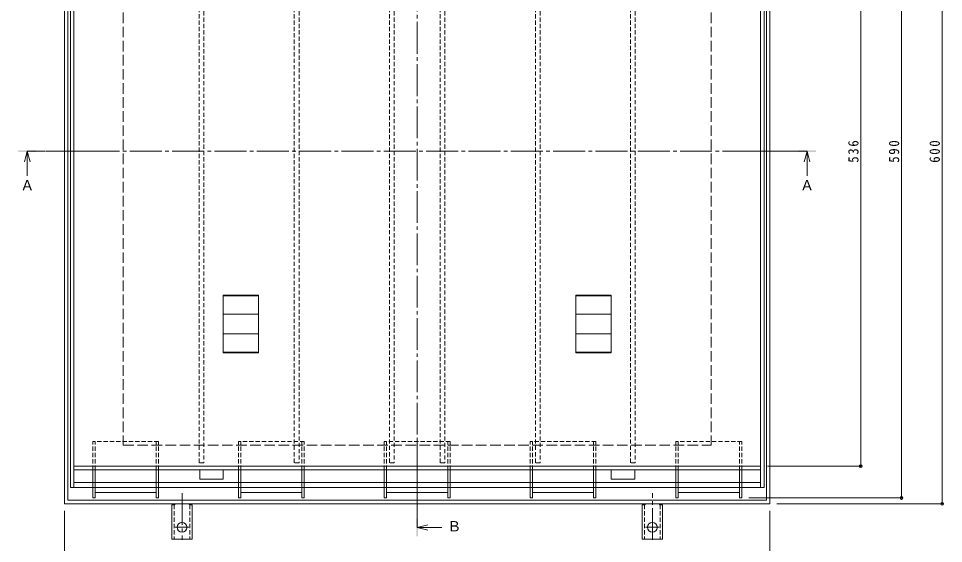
# Model space of a CAD drawing. Units: millimetres at full size, sheet at 1:3; details may follow other scales. Extents: x -1039 to 1139, y -824 to 816.
# Drawn here: x -977 to -190, y -154 to 293 of the extents above; entities that cross this region are included whole.
import ezdxf
from ezdxf.enums import TextEntityAlignment as Align

# ---------------------------------------------------------------- set-up
doc = ezdxf.new("R2010")
doc.units = ezdxf.units.MM
doc.header["$LTSCALE"] = 3
doc.header["$PDMODE"] = 32
doc.header["$PDSIZE"] = 2.4
for name, pattern in [('CHAIN1', [8, 5, -1, 1, -1]), ('CHAIN2', [12, 9, -1, 1, -1]), ('DASHED1', [1.8, 1.2, -0.6]), ('DASHED3', [4, 3, -1])]:
    doc.linetypes.add(name, pattern=pattern)
for name, color, linetype, lineweight in [('3-0_DEFPOINTS', 7, 'CHAIN2', 9), ('3-1_Center-DIM', 2, 'Continuous', 9), ('3-2_Center-Sym', 3, 'Continuous', 9), ('3-3_Frame-TXT', 4, 'Continuous', 9), ('3-4_Draft', 7, 'Continuous', 9), ('3-5', 7, 'Continuous', 9), ('3-7', 2, 'Continuous', 9), ('3-9', 5, 'DASHED1', 5), ('3-A', 6, 'Continuous', 9)]:
    doc.layers.add(name, color=color, linetype=linetype, lineweight=lineweight)
doc.styles.add('ＭＳ ゴシック', font='')
doc.styles.get('ＭＳ ゴシック').set_extended_font_data('MS Gothic')

msp = doc.modelspace()

# ---------------------------------------------------------------- linework, layer by layer
at = {"layer": '3-0_DEFPOINTS'}
for p, q in [((-637.987, 505.684), (-637.987, -140.494)), ((-954.25, 179.657), (-315.597, 179.657))]:
    msp.add_line(p, q, dxfattribs=at)
at = {"layer": '3-1_Center-DIM'}
for p, q in [((-937.987, 479.657), (-937.987, -120.343)), ((-934.987, 476.657), (-934.987, -117.343)), ((-340.987, 476.657), (-340.987, -117.343)), ((-337.987, 479.657), (-337.987, -120.343)), ((-934.987, -117.343), (-340.987, -117.343)), ((-845.987, -117.343), (-845.487, -117.343)), ((-829.987, -117.343), (-830.487, -117.343)), ((-445.987, -117.343), (-445.487, -117.343)), ((-429.987, -117.343), (-430.487, -117.343)), ((-937.987, -120.343), (-337.987, -120.343)), ((-846.737, -121.343), (-846.737, -150.343)), ((-846.737, -121.343), (-845.487, -121.343)), ((-829.237, -121.343), (-830.487, -121.343)), ((-829.237, -121.343), (-829.237, -150.343)), ((-446.737, -121.343), (-445.487, -121.343)), ((-446.737, -121.343), (-446.737, -150.343)), ((-429.237, -121.343), (-430.487, -121.343)), ((-429.237, -121.343), (-429.237, -150.343)), ((-837.987, -150.343), (-846.737, -150.343)), ((-837.987, -150.343), (-829.237, -150.343)), ((-437.987, -150.343), (-446.737, -150.343)), ((-437.987, -150.343), (-429.237, -150.343))]:
    msp.add_line(p, q, dxfattribs=at)
at = {"layer": '3-1_Center-DIM', "linetype": 'DASHED3'}
for p, q in [((-887.987, 429.657), (-887.987, -70.343)), ((-387.987, 429.657), (-387.987, -70.343)), ((-887.987, -70.343), (-387.987, -70.343))]:
    msp.add_line(p, q, dxfattribs=at)
at = {"layer": '3-1_Center-DIM', "linetype": 'CHAIN2'}
for p, q in [((-837.987, -111.343), (-837.987, -151.124)), ((-437.987, -151.124), (-437.987, -111.343)), ((-837.987, -140.343), (-843.763, -140.343)), ((-837.987, -140.343), (-832.211, -140.343)), ((-437.987, -140.343), (-443.763, -140.343)), ((-437.987, -140.343), (-432.211, -140.343))]:
    msp.add_line(p, q, dxfattribs=at)
at = {"layer": '3-1_Center-DIM', "linetype": 'DASHED1'}
for p, q in [((-844.737, -121.197), (-844.737, -150.343)), ((-831.237, -121.197), (-831.237, -150.343)), ((-444.737, -121.197), (-444.737, -150.343)), ((-431.237, -121.197), (-431.237, -150.343))]:
    msp.add_line(p, q, dxfattribs=at)
at = {"layer": '3-1_Center-DIM'}
for centre in [(-837.987, -140.343), (-437.987, -140.343)]:
    msp.add_circle(centre, 4.25, dxfattribs=at)
for centre, start, end in [((-845.487, -119.343), 270, 330.00296), ((-830.487, -119.343), 209.99704, 270), ((-445.487, -119.343), 270, 330.00296), ((-430.487, -119.343), 209.99704, 270)]:
    msp.add_arc(centre, 2, start, end, dxfattribs=at)
at = {"layer": '3-2_Center-Sym'}
for p, q in [((-932.987, 465.657), (-932.987, -106.343)), ((-929.987, 465.657), (-929.987, -106.343)), ((-345.987, 465.657), (-345.987, -106.343)), ((-342.987, 465.657), (-342.987, -106.343)), ((-802.987, 8.202), (-802.987, 57.112)), ((-772.987, 57.112), (-802.987, 57.112)), ((-772.987, 56.612), (-802.987, 56.612)), ((-772.987, 57.112), (-772.987, 8.202)), ((-502.987, 57.112), (-502.987, 8.202)), ((-502.987, 57.112), (-472.987, 57.112)), ((-502.987, 56.612), (-472.987, 56.612)), ((-472.987, 8.202), (-472.987, 57.112)), ((-772.987, 41.023), (-802.987, 41.023)), ((-502.987, 41.023), (-472.987, 41.023)), ((-772.987, 24.291), (-802.987, 24.291)), ((-502.987, 24.291), (-472.987, 24.291)), ((-772.987, 8.702), (-802.987, 8.702)), ((-772.987, 8.202), (-802.987, 8.202)), ((-502.987, 8.702), (-472.987, 8.702)), ((-502.987, 8.202), (-472.987, 8.202)), ((-929.987, -88.343), (-345.987, -88.343)), ((-929.987, -91.343), (-345.987, -91.343))]:
    msp.add_line(p, q, dxfattribs=at)
at = {"layer": '3-3_Frame-TXT', "linetype": 'DASHED1'}
for p, q in [((-913.987, -91.343), (-913.987, -67.343)), ((-857.987, -67.343), (-913.987, -67.343)), ((-911.987, -91.343), (-911.987, -67.343)), ((-859.987, -91.343), (-859.987, -67.343)), ((-857.987, -91.343), (-857.987, -67.343)), ((-789.987, -91.343), (-789.987, -67.343)), ((-733.987, -67.343), (-789.987, -67.343)), ((-787.987, -91.343), (-787.987, -67.343)), ((-735.987, -91.343), (-735.987, -67.343)), ((-733.987, -91.343), (-733.987, -67.343)), ((-665.987, -91.343), (-665.987, -67.343)), ((-609.987, -67.343), (-665.987, -67.343)), ((-663.987, -91.343), (-663.987, -67.343)), ((-611.987, -91.343), (-611.987, -67.343)), ((-609.987, -91.343), (-609.987, -67.343)), ((-541.987, -91.343), (-541.987, -67.343)), ((-485.987, -67.343), (-541.987, -67.343)), ((-539.987, -91.343), (-539.987, -67.343)), ((-487.987, -91.343), (-487.987, -67.343)), ((-485.987, -91.343), (-485.987, -67.343)), ((-417.987, -91.343), (-417.987, -67.343)), ((-361.987, -67.343), (-417.987, -67.343)), ((-415.987, -91.343), (-415.987, -67.343)), ((-363.987, -91.343), (-363.987, -67.343)), ((-361.987, -91.343), (-361.987, -67.343)), ((-913.987, -106.343), (-913.987, -102.343)), ((-911.987, -106.343), (-911.987, -102.343)), ((-859.987, -106.343), (-859.987, -102.343)), ((-857.987, -106.343), (-857.987, -102.343)), ((-789.987, -106.343), (-789.987, -102.343)), ((-787.987, -106.343), (-787.987, -102.343)), ((-735.987, -106.343), (-735.987, -102.343)), ((-733.987, -106.343), (-733.987, -102.343)), ((-665.987, -106.343), (-665.987, -102.343)), ((-663.987, -106.343), (-663.987, -102.343)), ((-611.987, -106.343), (-611.987, -102.343)), ((-609.987, -106.343), (-609.987, -102.343)), ((-541.987, -106.343), (-541.987, -102.343)), ((-539.987, -106.343), (-539.987, -102.343)), ((-487.987, -106.343), (-487.987, -102.343)), ((-485.987, -106.343), (-485.987, -102.343)), ((-417.987, -106.343), (-417.987, -102.343)), ((-415.987, -106.343), (-415.987, -102.343)), ((-363.987, -106.343), (-363.987, -102.343)), ((-361.987, -106.343), (-361.987, -102.343))]:
    msp.add_line(p, q, dxfattribs=at)
at = {"layer": '3-3_Frame-TXT'}
for p, q in [((-913.987, -102.343), (-913.987, -91.343)), ((-911.987, -102.343), (-911.987, -91.343)), ((-859.987, -102.343), (-859.987, -91.343)), ((-857.987, -102.343), (-857.987, -91.343)), ((-789.987, -102.343), (-789.987, -91.343)), ((-787.987, -102.343), (-787.987, -91.343)), ((-735.987, -102.343), (-735.987, -91.343)), ((-733.987, -102.343), (-733.987, -91.343)), ((-665.987, -102.343), (-665.987, -91.343)), ((-663.987, -102.343), (-663.987, -91.343)), ((-611.987, -102.343), (-611.987, -91.343)), ((-609.987, -102.343), (-609.987, -91.343)), ((-541.987, -102.343), (-541.987, -91.343)), ((-539.987, -102.343), (-539.987, -91.343)), ((-487.987, -102.343), (-487.987, -91.343)), ((-485.987, -102.343), (-485.987, -91.343)), ((-417.987, -102.343), (-417.987, -91.343)), ((-415.987, -102.343), (-415.987, -91.343)), ((-363.987, -102.343), (-363.987, -91.343)), ((-361.987, -102.343), (-361.987, -91.343)), ((-913.987, -115.343), (-913.987, -106.343)), ((-911.987, -115.343), (-911.987, -106.343)), ((-859.987, -115.343), (-859.987, -106.343)), ((-857.987, -115.343), (-857.987, -106.343)), ((-789.987, -115.343), (-789.987, -106.343)), ((-787.987, -115.343), (-787.987, -106.343)), ((-735.987, -115.343), (-735.987, -106.343)), ((-733.987, -115.343), (-733.987, -106.343)), ((-665.987, -115.343), (-665.987, -106.343)), ((-663.987, -115.343), (-663.987, -106.343)), ((-611.987, -115.343), (-611.987, -106.343)), ((-609.987, -115.343), (-609.987, -106.343)), ((-541.987, -115.343), (-541.987, -106.343)), ((-539.987, -115.343), (-539.987, -106.343)), ((-487.987, -115.343), (-487.987, -106.343)), ((-485.987, -115.343), (-485.987, -106.343)), ((-417.987, -115.343), (-417.987, -106.343)), ((-415.987, -115.343), (-415.987, -106.343)), ((-363.987, -115.343), (-363.987, -106.343)), ((-361.987, -115.343), (-361.987, -106.343)), ((-911.987, -115.343), (-913.987, -115.343)), ((-911.987, -110.843), (-859.987, -110.843)), ((-857.987, -115.343), (-859.987, -115.343)), ((-787.987, -115.343), (-789.987, -115.343)), ((-787.987, -110.843), (-735.987, -110.843)), ((-733.987, -115.343), (-735.987, -115.343)), ((-663.987, -115.343), (-665.987, -115.343)), ((-663.987, -110.843), (-611.987, -110.843)), ((-609.987, -115.343), (-611.987, -115.343)), ((-539.987, -115.343), (-541.987, -115.343)), ((-539.987, -110.843), (-487.987, -110.843)), ((-485.987, -115.343), (-487.987, -115.343)), ((-415.987, -115.343), (-417.987, -115.343)), ((-415.987, -110.843), (-363.987, -110.843)), ((-361.987, -115.343), (-363.987, -115.343))]:
    msp.add_line(p, q, dxfattribs=at)
at = {"layer": '3-4_Draft'}
for p, q in [((-226.146, 474.657), (-226.146, -115.343)), ((-191.553, 479.657), (-191.553, -120.343)), ((-260.739, 447.657), (-260.739, -88.343)), ((-259.839, -88.343), (-339.987, -88.343)), ((-225.246, -115.343), (-355.987, -115.343)), ((-190.653, -120.343), (-331.987, -120.343)), ((-937.987, -201.52), (-937.987, -126.343)), ((-337.987, -201.52), (-337.987, -126.343))]:
    msp.add_line(p, q, dxfattribs=at)
for p in [(-260.739, -88.343), (-226.146, -115.343), (-191.553, -120.343)]:
    msp.add_point(p, dxfattribs=at)
at = {"layer": '3-5', "color": 4}
for p, q in [((-969.579, 179.657), (-971.979, 170.657)), ((-969.579, 179.657), (-969.579, 158.657)), ((-969.579, 179.657), (-967.179, 170.657)), ((-306.394, 179.657), (-308.794, 170.657)), ((-306.394, 179.657), (-306.394, 158.657)), ((-306.394, 179.657), (-303.994, 170.657)), ((-637.987, -140.494), (-628.987, -138.094)), ((-637.987, -140.494), (-616.987, -140.494)), ((-637.987, -140.494), (-628.987, -142.894))]:
    msp.add_line(p, q, dxfattribs=at)
at = {"layer": '3-5', "color": 4, "linetype": 'CHAIN1'}
for p, q in [((-969.579, 179.657), (-914.426, 179.657)), ((-306.394, 179.657), (-361.547, 179.657)), ((-637.987, -67.544), (-637.987, -140.494))]:
    msp.add_line(p, q, dxfattribs=at)
at = {"layer": '3-5', "color": 4}
for points in [[(-977.079, 178.907), (-962.079, 178.907), (-977.079, 180.407), (-962.079, 180.407)], [(-298.894, 178.907), (-313.894, 178.907), (-298.894, 180.407), (-313.894, 180.407)], [(-638.737, -147.994), (-637.237, -147.994), (-638.737, -132.994), (-637.237, -132.994)]]:
    msp.add_solid(points, dxfattribs=at)
at = {"layer": '3-7'}
for p, q in [((-822.987, -91.343), (-802.987, -91.343)), ((-822.987, -91.343), (-822.987, -99.343)), ((-802.987, -91.343), (-802.987, -99.343)), ((-472.987, -91.343), (-452.987, -91.343)), ((-452.987, -91.343), (-452.987, -99.343)), ((-822.987, -99.343), (-802.987, -99.343))]:
    msp.add_line(p, q, dxfattribs=at)
msp.add_lwpolyline([(-472.987, -91.343), (-472.987, -99.343), (-452.987, -99.343)], dxfattribs=at)
at = {"layer": '3-9'}
for p, q in [((-823.487, -85.343), (-823.487, 444.657)), ((-819.487, 444.657), (-819.487, -85.343)), ((-742.487, -85.343), (-742.487, 444.657)), ((-738.487, 444.657), (-738.487, -85.343)), ((-618.487, -85.343), (-618.487, 444.657)), ((-614.487, 444.657), (-614.487, -85.343)), ((-537.487, -85.343), (-537.487, 444.657)), ((-533.487, 444.657), (-533.487, -85.343)), ((-456.487, -85.343), (-456.487, 444.657)), ((-452.487, 444.657), (-452.487, -85.343)), ((-819.487, -85.343), (-823.487, -85.343)), ((-738.487, -85.343), (-742.487, -85.343)), ((-614.487, -85.343), (-618.487, -85.343)), ((-533.487, -85.343), (-537.487, -85.343)), ((-452.487, -85.343), (-456.487, -85.343))]:
    msp.add_line(p, q, dxfattribs=at)
msp.add_lwpolyline([(-657.487, 444.657), (-657.487, -85.343), (-661.487, -85.343), (-661.487, 444.657)], close=True, dxfattribs=at)
at = {"layer": '3-A'}
for p, q in [((-932.987, -106.343), (-342.987, -106.343)), ((-929.987, -102.343), (-345.987, -102.343))]:
    msp.add_line(p, q, dxfattribs=at)

# ---------------------------------------------------------------- texts
at = {"layer": '3-4_Draft', "color": 2, "char_height": 8.798, "attachment_point": 7, "rotation": 90, "style": 'ＭＳ ゴシック'}
for s, insert in [('\\T1.27;\\W0.9;536', (-262.539, 169.907)), ('\\T1.27;\\W0.9;590', (-227.946, 169.907)), ('\\T1.27;\\W0.9;600', (-193.353, 169.907))]:
    msp.add_mtext(s, dxfattribs=dict(at, insert=insert))
at = {"layer": '3-5', "color": 2, "style": 'ＭＳ ゴシック'}
for s, p in [('Ａ', (-975.579, 143.657)), ('Ａ', (-312.394, 143.657)), ('Ｂ', (-612.487, -146.494))]:
    msp.add_text(s, height=8.798, dxfattribs=at).set_placement(p, align=Align.BOTTOM_LEFT)

doc.saveas('drawing.dxf')
